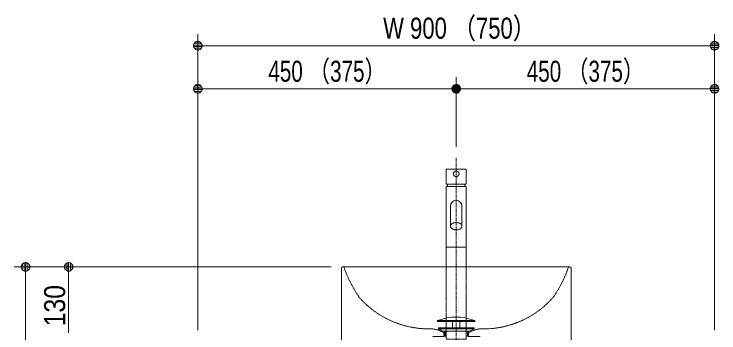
# Model space of a CAD drawing. Units: millimetres, scale not verified. Extents: x -6062 to 6062, y -3045 to 3045.
# Drawn here: x -282 to 945, y -1365 to -810 of the extents above; entities that cross this region are included whole.
import ezdxf
from ezdxf.enums import TextEntityAlignment as Align

# ---------------------------------------------------------------- set-up
doc = ezdxf.new("R2010")
doc.units = ezdxf.units.MM
doc.header["$LTSCALE"] = 20
doc.linetypes.add('CHAIN1', pattern=[8, 5, -1, 1, -1])
doc.linetypes.add('DASHED1', pattern=[1.8, 1.2, -0.6])
for name, color, linetype, lineweight in [('0-1_5ボウル・キャビネット', 7, 'Continuous', 9), ('0-3_2寸法-1', 7, 'Continuous', 9), ('0-4_0', 7, 'Continuous', 9), ('0-6_4給排水', 7, 'Continuous', 9)]:
    doc.layers.add(name, color=color, linetype=linetype, lineweight=lineweight)
doc.styles.add('ＭＳ Ｐゴシック', font='')
doc.styles.get('ＭＳ Ｐゴシック').set_extended_font_data('MS PGothic')

# ---------------------------------------------------------------- blocks, each defined once
blk = doc.blocks.new('グループ-6')
at = {"layer": '0-6_4給排水'}
for p, q in [((45200, -22120), (45200, -22200)), ((45800, -22120), (45800, -22200)), ((45850, -24320), (45150, -24320))]:
    blk.add_line(p, q, dxfattribs=at)
blk.add_lwpolyline([(45150, -21600), (45150, -22120), (45850, -22120), (45850, -21600)], close=True, dxfattribs=at)
for points in [[(45850, -25000), (45850, -22200), (45150, -22200), (45150, -25000)], [(45300, -22885.7), (45300, -23585.7), (45300.8, -23597.3), (45303.3, -23609.1), (45307.7, -23621.1), (45314, -23633), (45322.3, -23644.8), (45332.6, -23656.1), (45344.7, -23666.8), (45358.6, -23676.6), (45373.9, -23685.5), (45390.6, -23693.3)], [(45390.6, -23693.3), (45408.1, -23699.9), (45426.4, -23705.3), (45445, -23709.3), (45463.6, -23712.1), (45482, -23713.8), (45500, -23714.3), (45518, -23713.8), (45536.4, -23712.1), (45555, -23709.3), (45573.6, -23705.3), (45591.9, -23699.9), (45609.4, -23693.3), (45626.1, -23685.5), (45641.4, -23676.6), (45655.3, -23666.8), (45667.4, -23656.1), (45677.7, -23644.8), (45686, -23633), (45692.3, -23621.1), (45696.7, -23609.1), (45699.2, -23597.3), (45700, -23585.7), (45700, -22885.7)], [(45700, -23585.7), (45699.2, -23574.2), (45696.7, -23562.3), (45692.3, -23550.3), (45686, -23538.4), (45677.7, -23526.7), (45667.4, -23515.4), (45655.3, -23504.7), (45641.4, -23494.8), (45626.1, -23485.9), (45609.4, -23478.1), (45591.9, -23471.5), (45573.6, -23466.2), (45555, -23462.1), (45536.4, -23459.3), (45518, -23457.7), (45500, -23457.2), (45482, -23457.7), (45463.6, -23459.3), (45445, -23462.1), (45426.4, -23466.2), (45408.1, -23471.5), (45390.6, -23478.1), (45373.9, -23485.9), (45358.6, -23494.8), (45344.7, -23504.7), (45332.6, -23515.4), (45322.3, -23526.7), (45314, -23538.4), (45307.7, -23550.3), (45303.3, -23562.3), (45300.8, -23574.2), (45300, -23585.7)]]:
    blk.add_lwpolyline(points, dxfattribs=at)
at = {"layer": '0-6_4給排水', "linetype": 'DASHED1'}
blk.add_lwpolyline([(45150, -25000), (45150, -27520), (45850, -27520), (45850, -25000)], dxfattribs=at)
at = {"layer": '0-6_4給排水'}
blk.add_circle((45500, -21760), 100, dxfattribs=at)
for start, end in [(90, 180), (0, 90)]:
    blk.add_arc((45500, -22885.7), 200, start, end, dxfattribs=at)
blk = doc.blocks.new('_Dot')
at = {"layer": '0-4_0'}
for p, q in [((-10, 0), (-20, 0)), ((9.78, 2), (-9.78, 2)), ((7.99, 6), (-7.99, 6)), ((9.16, -3.98), (-9.16, -3.98)), ((6, -7.98), (-6, -7.98))]:
    blk.add_line(p, q, dxfattribs=at)
for points in [[(10, 0), (9.92, 1.25), (9.69, 2.49), (9.3, 3.68), (8.76, 4.82), (8.09, 5.88), (7.29, 6.85), (6.37, 7.71), (5.36, 8.44), (4.26, 9.05), (3.09, 9.51), (1.87, 9.82), (0.63, 9.98), (-0.63, 9.98), (-1.87, 9.82), (-3.09, 9.51), (-4.26, 9.05), (-5.36, 8.44), (-6.37, 7.71), (-7.29, 6.85), (-8.09, 5.88), (-8.76, 4.82), (-9.3, 3.68), (-9.69, 2.49), (-9.92, 1.25), (-10, 0), (0, 0)], [(-10, 0), (-9.92, -1.25), (-9.69, -2.49), (-9.3, -3.68), (-8.76, -4.82), (-8.09, -5.88), (-7.29, -6.85), (-6.37, -7.71), (-5.36, -8.44), (-4.26, -9.05), (-3.09, -9.51), (-1.87, -9.82), (-0.63, -9.98), (0.63, -9.98), (1.87, -9.82), (3.09, -9.51), (4.26, -9.05), (5.36, -8.44), (6.37, -7.71), (7.29, -6.85), (8.09, -5.88), (8.76, -4.82), (9.3, -3.68), (9.69, -2.49), (9.92, -1.25), (10, 0), (0, 0)]]:
    blk.add_lwpolyline(points, close=True, dxfattribs=at)
blk = doc.blocks.new('グループ-56')
at = {"layer": '0-1_5ボウル・キャビネット'}
blk.add_line((49450, -25000), (41550, -25000), dxfattribs=at)
blk.add_lwpolyline([(41500, -25050), (41500, -27600), (49500, -27600), (49500, -25050)], dxfattribs=at)
at = {"layer": '0-1_5ボウル・キャビネット', "linetype": 'DASHED1'}
for points in [[(45011.8, -27266.4), (45070, -27300), (45070, -27420), (44670, -27420)], [(45988.2, -27266.4), (45930, -27300), (45930, -27420), (46330, -27420)]]:
    blk.add_lwpolyline(points, dxfattribs=at)
at = {"layer": '0-1_5ボウル・キャビネット'}
for centre, start, end in [((41550, -25050), 90, 180), ((49450, -25050), 0, 90)]:
    blk.add_arc(centre, 50, start, end, dxfattribs=at)
at = {"layer": '0-1_5ボウル・キャビネット', "linetype": 'DASHED1'}
for centre, radius, start, end in [((41550, -25050), 50, 95.01793, 180), ((41550, -25050), 50, 10.03587, 95.01793), ((49450, -25050), 50, 84.98207, 169.96413), ((49450, -25050), 50, 0, 84.98207), ((45845.1, -23517.3), 4511.1, 199.7447, 214.04184), ((45154.9, -23517.3), 4511.1, 325.95816, 340.2553), ((44488.3, -23998.5), 3138.3, 220.64362, 233.64116), ((46511.7, -23998.5), 3138.3, 306.35884, 319.35638), ((44548.6, -23933.3), 3226.5, 233.46537, 248.85478), ((46451.4, -23933.3), 3226.5, 291.14522, 306.53463), ((44548.3, -23933.8), 3225.9, 248.8564, 270.90421), ((46451.7, -23933.8), 3225.9, 269.09579, 291.1436), ((44611.8, -27959.2), 800, 60, 90.90421), ((46388.2, -27959.2), 800, 89.09579, 120)]:
    blk.add_arc(centre, radius, start, end, dxfattribs=at)
blk = doc.blocks.new('グループ-59')
at = {"layer": '0-6_4給排水', "linetype": 'CHAIN1'}
blk.add_line((45500, -21220), (45500, -42300), dxfattribs=at)
at = {"layer": '0-6_4給排水'}
for p, q in [((45080, -27240), (45080, -27420)), ((45110, -27240), (45110, -27420)), ((45890, -27240), (45890, -27420)), ((45920, -27240), (45920, -27420))]:
    blk.add_line(p, q, dxfattribs=at)
for points in [[(44850, -26870), (46150, -26870), (46150, -26900), (44850, -26900)], [(45370, -26900), (45630, -26900), (45630, -27120), (45370, -27120)], [(44880, -27120), (46120, -27120), (46120, -27160), (44880, -27160)], [(45018.7, -27240), (44880, -27160), (46120, -27160), (45979.8, -27240)]]:
    blk.add_lwpolyline(points, close=True, dxfattribs=at)
blk.add_arc((45500, -28570.4), 1820.4, 69.08018, 110.91982, dxfattribs=at)

msp = doc.modelspace()

# ---------------------------------------------------------------- linework, layer by layer
at = {"layer": '0-3_2寸法-1'}
for p, q in [((37.5, -920), (37.5, -845)), ((937.5, -920), (937.5, -845)), ((922.49, -865), (52.51, -865)), ((37.5, -1360), (37.5, -920)), ((487.5, -1041), (487.5, -920)), ((487.5, -1041), (487.5, -920)), ((937.5, -1360), (937.5, -920)), ((52.51, -940), (472.49, -940)), ((922.49, -940), (502.51, -940)), ((-207.5, -1250), (-282.5, -1250)), ((270, -1250), (-207.5, -1250)), ((-262.5, -2054.99), (-262.5, -1265.01)), ((-187.5, -1265.01), (-187.5, -1364.99))]:
    msp.add_line(p, q, dxfattribs=at)

# ---------------------------------------------------------------- block references
at = {"layer": '0-1_5ボウル・キャビネット', "xscale": 0.05, "yscale": 0.05}
msp.add_blockref('グループ-56', (-1787.5, 0), dxfattribs=at)
at = {"layer": '0-3_2寸法-1', "xscale": 0.7503418, "yscale": 0.7503418}
for p, rotation in [((37.5, -865), 180), ((37.5, -940), 180), ((487.5, -940), 180), ((-262.5, -1250), 90), ((-187.5, -1250), 90)]:
    msp.add_blockref('_Dot', p, dxfattribs=dict(at, rotation=rotation))
for p in [(937.5, -865), (487.5, -940), (937.5, -940)]:
    msp.add_blockref('_Dot', p, dxfattribs=at)
at = {"layer": '0-6_4給排水', "xscale": 0.05, "yscale": 0.05}
for name in ['グループ-59', 'グループ-6']:
    msp.add_blockref(name, (-1787.5, 0), dxfattribs=at)

# ---------------------------------------------------------------- texts
at = {"layer": '0-3_2寸法-1', "style": 'ＭＳ Ｐゴシック'}
for s, height, width, p in [('W 900 （750）', 36.69, 0.8, (360.23, -863.81)), ('450 （375）', 36.66, 0.75, (160.29, -938.81)), ('450 （375）', 36.66, 0.75, (610.29, -938.81))]:
    msp.add_text(s, height=height, dxfattribs=dict(at, width=width)).set_placement(p, align=Align.BOTTOM_LEFT)
at = {"layer": '0-3_2寸法-1', "style": 'ＭＳ Ｐゴシック', "width": 0.9}
msp.add_text('130', height=36.66, rotation=90, dxfattribs=at).set_placement((-182.54, -1353.61), align=Align.BOTTOM_LEFT)

doc.saveas('drawing.dxf')
